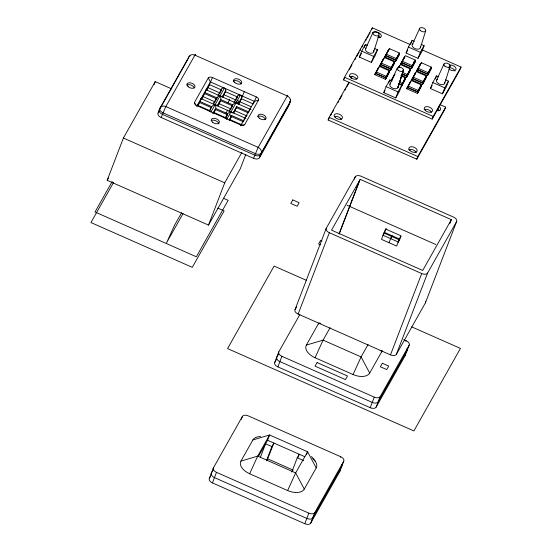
<?xml version="1.0" encoding="UTF-8"?>
<svg xmlns="http://www.w3.org/2000/svg" width="552" height="552" viewBox="0 0 552 552"><rect width="100%" height="100%" fill="white"/><g stroke="black" fill="none" stroke-linecap="round" stroke-linejoin="round"><path stroke-width="0.83" d="M195.318 54.917L195.38 54.358L165.703 106.798L161.184 117.507L253.534 158.32A4.92 2.85 21 0 0 259.433 157.81L288.441 106.37L290.248 101.658A4.92 2.85 21 0 0 290.145 99.67M206.275 89.659L201.956 98.891M227.541 110.158L226.065 113.022M245.15 117.942L243.294 121.778L231.329 116.493L229.239 120.191M250.159 109.055L248.745 111.759M287.668 95.737L287.73 95.172L258.053 147.612L253.534 158.32M398.089 87.244L403.443 69.938L397.916 87.706L403.305 70.635M420.403 47.658L425.626 31.05M444.781 83.152L450.142 66.04M373.711 51.743L379.01 34.976A3.277 1.897 21 0 0 375.043 31.692A3.277 1.897 21 0 0 373.787 34.735A3.277 1.897 21 0 0 378.989 35.017M201.19 98.773L201.307 98.304L198.196 105.556L210.167 110.842M229.453 100.16L229.549 99.684L228.052 102.796M245.84 154.291L240.327 168.643L208.504 225.085L107.178 180.304L123.393 138.048L155.222 81.606L171.72 88.9M153.994 84.794L155.222 81.606M161.184 117.507A4.92 2.85 21 0 1 158.1 113.022L159.907 108.316L188.915 56.877A4.92 2.85 21 0 1 190.067 55.952M206.965 89.997L212.458 77.563L256.342 96.959A3.471 2.008 21 0 1 258.515 100.119L244.729 124.566L241.245 125.594M215.784 100.367C215.39 97.428 220.241 94.199 222.083 96.883M216.432 99.733L217.343 97.359M220.8 91.48L221.78 88.92A2.187 1.773 29.4 0 1 224.416 88.141A2.187 1.773 29.4 0 1 225.768 90.687L222.925 97.055M217.916 105.943C221.29 101.34 222.166 96.027 218.509 95.027L221.407 89.9L209.436 84.608L206.517 89.797M226.423 117.1L227.038 115.52M225.25 118.432L228.052 113.208L230.971 111.856L229.439 110.973L232.351 105.839L220.386 100.547L217.46 105.736M231.743 107.426L233.144 104.231L235.987 102.969L234.455 102.085L237.36 96.952L225.395 91.66L222.47 96.848M236.753 98.532L237.739 95.972A2.187 1.773 29.4 0 1 240.368 95.192A2.187 1.773 29.4 0 1 241.728 97.739L238.264 103.886M243.673 120.798L231.702 115.513L230.108 119.66L241.334 124.614M233.869 112.994L236.718 106.626L248.683 111.911L248.31 112.891L236.339 107.599L233.413 112.787M238.885 104.107L244.377 91.666M256.342 96.959L253.32 104.004L241.355 98.711L238.429 103.9M208.504 225.085L224.726 182.829L241.893 152.38M259.433 157.81L261.241 153.097L290.248 101.658A4.92 3.995 29.4 0 0 287.192 95.931L194.842 55.117A4.92 3.995 29.4 0 0 188.915 56.877L188.329 58.415A4.92 2.85 21 0 1 188.473 58.201M440.158 104.714L445.65 107.143L444.629 109.807L416.781 159.19L328.123 120.005L329.144 117.341L348.974 82.179M421.811 49.708L461.044 67.04L460.023 69.704L432.175 119.087L343.51 79.902L344.531 77.245L372.379 27.855L410.046 44.505M374.428 48.438L377.416 49.763L375.118 55.752L371.358 62.417L359.393 57.125L361.691 51.136L365.452 44.471L367.694 45.464M364.299 47.465L365.452 44.471M371.613 29.856L372.379 27.855M209.353 478.411L213.41 467.848L242.418 416.408A4.92 2.85 21 0 1 248.31 415.891L340.667 456.704A4.92 2.85 21 0 1 343.744 461.189L339.687 471.753L310.679 523.192A4.92 2.85 21 0 1 304.787 523.71L212.43 482.897A4.92 2.85 21 0 1 209.353 478.411L210.616 476.176M371.358 62.417L373.663 56.428L377.416 49.763M212.43 482.897L216.487 472.333A4.92 2.85 21 0 1 213.41 467.848M241.272 419.375L241.528 418.72M241.783 418.057L242.418 416.408M385.517 79.357L389.388 72.077L385.517 79.357L374.746 74.596L378.617 67.316L378.127 68.6M389.374 70.794L385.731 77.68L375.76 73.271L376.271 71.939L386.241 76.349L389.374 70.794L379.403 66.385L374.746 74.596M379.403 66.385L375.76 73.271M390.526 70.47L394.404 63.19L390.526 70.47L379.755 65.709L383.633 58.429L383.136 59.713M394.39 61.907L390.747 68.793L380.77 64.384L381.28 63.052L391.258 67.461L394.39 61.907L384.413 57.498L379.755 65.709M384.413 57.498L380.77 64.384M395.536 61.582L399.413 54.303L395.536 61.582L384.765 56.821L388.642 49.542L388.153 50.825M399.4 53.02L395.756 59.906L385.786 55.497L386.296 54.165L396.267 58.574L399.4 53.02L389.429 48.61L384.765 56.821M389.429 48.61L385.786 55.497M403.74 339.652L406.086 340.688A4.92 2.85 21 0 1 409.163 345.172L405.113 355.736L376.105 407.176A4.92 2.85 21 0 1 370.206 407.693L277.856 366.873A4.92 2.85 21 0 1 274.772 362.395L278.829 351.831L299.846 314.55M295.051 309.575L326.273 228.231L355.281 176.792A4.92 2.85 21 0 1 361.18 176.274L453.53 217.095A4.92 2.85 21 0 1 456.607 221.573L425.385 302.917L396.377 354.356A4.92 2.85 21 0 1 390.485 354.874L298.128 314.053A4.92 2.85 21 0 1 295.051 309.575L296.734 306.595M385.731 77.68L386.241 76.349M390.747 68.793L391.258 67.461M277.856 366.873L281.906 356.309A4.92 2.85 21 0 1 278.829 351.831M298.128 314.053L329.351 232.716A4.92 2.85 21 0 1 326.273 228.231M395.756 59.906L396.267 58.574M398.799 83.932L401.794 85.256L399.489 91.246L395.736 97.911L383.764 92.626L386.062 86.636L389.822 79.971L392.065 80.958M388.677 82.966L389.822 79.971M392.231 78.991L391.713 80.323L393.279 77.549M394.087 75.652L394.577 74.368L391.195 80.371M354.363 179.186L355.281 176.792M399.096 66.764L399.586 65.481L398.316 67.73M411.495 68.634L415.373 61.355L411.495 68.634L400.724 63.873L404.602 56.594L404.105 57.877M415.359 60.071L411.716 66.958L401.739 62.548L402.249 61.217L412.227 65.626L415.359 60.071L405.382 55.662L400.724 63.873M421.121 44.353L424.115 45.671L421.811 51.66L418.057 58.333L406.086 53.04L408.383 47.051L412.144 40.386L414.386 41.379M410.709 44.125L412.144 40.386M339.135 233.696L359.338 181.063M339.169 234.048L360.166 179.352L451.363 219.655L449.818 223.677M395.736 97.911L398.033 91.922L401.794 85.256M398.62 83.373L401.69 84.732L405.334 77.846L400.731 75.81M401.966 85.132L401.47 86.409L405.347 79.129L401.966 85.132L398.889 83.773M405.334 77.846L401.69 84.732M402.097 73.809L406.7 75.845L410.343 68.959L400.372 64.549L398.806 67.33M260.413 457.256L265.581 443.787L271.915 446.582L273.902 443.056L267.023 460.313M406.486 77.521L410.357 70.242L406.486 77.521L401.87 75.486M258.46 456.407L267.575 440.254L269.597 434.976L307.595 451.771L316.206 467.93L304.276 489.093A13.883 8.038 21 0 1 287.627 490.549L249.628 473.761A13.883 8.038 21 0 1 240.941 461.106L252.878 439.944A13.883 8.038 21 0 1 260.647 436.535M410.343 68.959L406.7 75.845M411.716 66.958L412.227 65.626M418.057 58.333L420.355 52.343L424.115 45.671M417.429 93.46L421.307 86.181L417.429 93.46L406.658 88.706L410.529 81.42L410.039 82.703M421.293 84.898L417.65 91.784L407.673 87.375L408.183 86.043L418.161 90.452L421.293 84.898L411.316 80.489L406.658 88.706M411.316 80.489L407.673 87.375M422.439 84.573L426.316 77.294L422.439 84.573L411.668 79.812L415.546 72.533L415.056 73.816M426.303 76.01L422.659 82.897L412.689 78.487L413.2 77.156L423.17 81.565L426.303 76.01L416.332 71.601L411.668 79.812M266.443 460.844L271.915 446.582M427.455 75.686L431.326 68.407L427.455 75.686L416.684 70.925L420.555 63.646L420.065 64.929M431.312 67.123L427.669 74.009L417.698 69.6L418.209 68.269L428.179 72.678L431.312 67.123L421.342 62.714L416.684 70.925M421.342 62.714L417.698 69.6M417.65 91.784L418.161 90.452M422.659 82.897L423.17 81.565M427.669 74.009L428.179 72.678M445.492 79.847L448.486 81.172L446.188 87.161L442.428 93.826L430.457 88.534L432.761 82.545L436.515 75.879L438.764 76.873M435.369 78.874L436.515 75.879M291.773 472.043L297.245 457.781L299.239 454.255L298.018 457.422M383.15 235.325L385.572 229.004L400.731 235.704L398.309 242.024L383.15 235.325L386.255 228.556M416.781 159.19L417.802 156.526L445.65 107.143M432.175 119.087L433.196 116.431L461.044 67.04M442.428 93.826L444.726 87.837L448.486 81.172M306.436 454.786L307.595 451.771L295.665 472.933L287.627 490.549M389.05 242.707L391.478 236.387M400.2 238.416L401.111 236.042M304.787 523.71L308.837 513.146A4.92 2.85 21 0 0 314.737 512.629L343.744 461.189M310.679 523.192L314.737 512.629M340.411 457.366L340.667 456.704M370.206 407.693L374.263 397.129A4.92 2.85 21 0 0 380.162 396.612L409.163 345.172M390.485 354.874L421.707 273.53A4.92 2.85 21 0 0 427.6 273.012L456.607 221.573M376.105 407.176L380.162 396.612M396.377 354.356L427.6 273.012M405.83 341.35L406.086 340.688M249.628 473.761L257.667 456.138L269.597 434.976L252.878 439.944M436.632 80.095L443.939 64.06M382.143 350.534A13.883 8.038 21 0 1 381.632 351.914L369.695 373.076A13.883 8.038 21 0 1 353.052 374.532L315.054 357.737L323.086 340.122L330.082 327.715M353.052 374.532L361.084 356.916L368.081 344.51M365.569 48.686L373.048 32.347M389.94 84.18L397.198 68.317M412.261 44.602L419.52 28.732M107.178 180.304L108.433 178.075M112.18 181.546L95.013 211.989L196.339 256.777L228.162 200.335L223.45 198.251M113.567 182.457L90.956 222.553L192.282 267.34L224.112 210.898L217.826 208.125M187.908 59.161L159.321 109.855A4.92 2.85 21 0 0 162.398 114.34L254.748 155.153A4.92 2.85 21 0 0 260.647 154.636L289.655 103.196A4.92 2.85 21 0 0 289.697 101.506M158.1 113.022L159.362 110.786M196.312 105.736L194.518 102.368L208.297 77.929A3.471 2.008 21 0 1 212.458 77.563M196.671 106.412L210.45 81.965L208.297 77.929M197.326 106.087L199.41 102.382L211.381 107.674C211.671 105.322 215.659 103.624 217.06 105.708M201.087 99.422L204.426 93.495L216.391 98.787L213.307 104.031M209.249 111.138L211.754 106.695L199.79 101.409M213.424 103.735L216.77 97.807L204.799 92.522M218.019 95.586L221.78 88.92M209.291 111.38L210.961 108.413M210.905 112.097L224.416 88.141M212.824 113.643L215.749 108.461C216.191 106.35 215.314 104.19 213.486 103.921M217.419 105.494L220.759 99.574L232.723 104.859L228.97 111.525M222.428 96.607L225.768 90.687M213.279 113.139L215.37 109.434L227.341 114.726M225.209 118.19L227.714 113.746L215.749 108.461L214.155 112.608L226.12 117.893M233.979 102.637L237.739 95.972M226.589 119.632L240.368 95.192M229.177 119.991L231.702 115.513M233.372 112.553L236.718 106.626M181.615 212.734L174.618 225.14L166.587 242.763L183.091 213.493M240.548 125.801L254.334 101.361L258.515 100.119M241.21 125.483L242.045 124M246.22 116.596L247.054 115.113M343.51 79.902L344.779 77.659M349.423 69.428L351.948 64.943M354.901 59.699L355.75 58.208M356.592 56.711L359.124 52.219M359.966 50.722L360.815 49.225M362.077 46.982L362.919 45.485M365.452 40.993L366.293 39.502M367.142 38.005L368.405 35.756M369.253 34.258L370.095 32.768M359.393 57.125L361.484 53.427M351.079 78.432L352.348 76.19M328.123 120.005L329.385 117.762M330.648 115.513L331.497 114.022M332.338 112.525L333.601 110.276M337.824 102.796L338.666 101.299M339.514 99.802L342.04 95.317M344.993 90.073L345.842 88.582M346.684 87.085L349.216 82.593M383.764 92.626L385.02 90.404M406.086 53.04L407.755 50.08M391.126 80.902L394.97 74.134M398.689 67.965L399.862 65.881M401.739 62.548L404.871 56.994M412.689 78.487L415.815 72.933M360.166 179.352L331.524 230.149L422.722 270.452L451.363 219.655M213.486 469.4L211.381 473.126A4.92 2.85 21 0 0 214.459 477.611L306.815 518.425A4.92 2.85 21 0 0 312.708 517.914L341.716 466.468A4.92 2.85 21 0 0 341.757 464.777M278.484 354.129L276.8 357.109A4.92 2.85 21 0 0 279.878 361.594L372.234 402.408A4.92 2.85 21 0 0 378.134 401.89L407.141 350.451A4.92 2.85 21 0 0 407.024 348.436M274.772 362.395L276.876 358.662M430.457 88.534L432.126 85.574M315.054 357.737A13.883 8.038 21 0 1 306.367 345.09L318.297 323.92A13.883 8.038 21 0 1 319.235 322.734M390.726 238.678L392.32 235.856M398.309 242.024L399.503 239.906M318.297 323.92L320.691 323.217M306.367 345.09L323.086 340.122L361.084 356.916L369.695 373.076M240.941 461.106L257.667 456.138L295.665 472.933L304.276 489.093M408.383 47.051L420.355 52.343M413.338 61.955L414.876 62.638M385.262 55.538L396.032 60.299M401.214 62.597L411.985 67.351M417.174 69.649L427.945 74.41M361.691 51.136L373.663 56.428M432.761 82.545L444.726 87.837M402.608 72.478L407.21 74.513M380.245 64.432L391.016 69.186M402.36 74.203L406.976 76.245M412.165 78.536L422.935 83.297M399.13 82.048L402.201 83.4M375.236 73.319L386.007 78.08M407.148 87.423L417.919 92.184M386.062 86.636L398.033 91.922M344.531 77.245L433.196 116.431M329.144 117.341L417.802 156.526M210.45 81.965L254.334 101.361M208.221 87.775L220.186 93.067M224.181 94.827L236.146 100.119M240.134 101.885L251.353 106.84M206.068 89.741L251.029 109.62M203.212 96.669L215.177 101.954M219.165 103.721L231.136 109.006M235.124 110.773L246.344 115.727M201.052 98.635L245.992 118.494M347.111 205.309L435.776 244.495M384.737 232.502L399.896 239.202M123.393 138.048L224.726 182.829M329.351 232.716L421.707 273.53M321.995 241.031L320.588 240.41L318.601 243.936L320.712 244.867M306.332 280.306L274.102 266.064L227.562 348.588L413.897 430.939L460.43 348.409L411.688 326.867M281.906 356.309L374.263 397.129M267.575 440.254L304.87 456.739M297.245 457.781L303.579 460.575M267.823 458.898L293.153 470.097M216.487 472.333L308.837 513.146M311.452 456.532L315.309 461.299M380.846 350.444L381.632 351.914M339.728 470.062A4.92 2.85 21 0 1 339.687 471.753M312.894 458.636A13.883 8.038 21 0 1 316.206 467.93M288.475 104.673A4.92 2.85 21 0 1 288.441 106.37M229.473 114.519A2.187 1.773 29.4 0 1 230.826 117.065M237.491 100.298A2.187 1.773 29.4 0 1 238.843 102.844M244.729 124.566A3.471 2.008 21 0 1 240.568 124.924L196.684 105.535A3.471 2.008 21 0 1 194.518 102.368M236.615 101.858A2.187 1.773 29.4 0 1 238.05 104.086M230.998 111.808A2.187 1.773 29.4 0 1 232.309 113.112M211.126 120.674A4.375 2.532 21 0 1 215.715 120.709A4.375 2.532 21 0 1 218.778 123.869M233.151 81.344A4.375 2.532 21 0 1 237.595 80.958A4.375 2.532 21 0 1 241.072 84.09M257.667 116.707A4.375 2.532 21 0 1 262.117 116.506A4.375 2.532 21 0 1 265.45 119.584M186.935 85.07A4.375 2.532 21 0 1 191.199 85.153A4.375 2.532 21 0 1 194.332 87.975M405.147 354.046A4.92 2.85 21 0 1 405.113 355.736M398.026 86.429A4.375 2.532 21 0 1 392.962 88.285A4.375 2.532 21 0 1 390.63 83.518M444.657 82.138A4.375 2.532 21 0 1 439.654 84.201A4.375 2.532 21 0 1 437.515 79.329M373.497 50.529A4.375 2.532 21 0 1 368.881 52.902A4.375 2.532 21 0 1 366.252 48.024M420.348 46.844A4.375 2.532 21 0 1 415.138 48.645A4.375 2.532 21 0 1 413.137 43.836M448.914 67.689A4.375 2.532 21 0 1 454.965 71.056M449.563 65.074A4.375 2.532 21 0 1 455.193 67.047A4.375 2.532 21 0 1 454.634 70.504A4.375 2.532 21 0 1 448.928 69.014M424.136 109.662A4.375 2.532 21 0 1 428.228 109.724A4.375 2.532 21 0 1 431.409 112.373M349.72 76.514A4.375 2.532 21 0 1 356.571 79.067M378.451 35.846A4.375 2.532 21 0 1 380.176 37.757M373.311 32.878A4.375 2.532 21 0 1 380.438 33.969A4.375 2.532 21 0 1 377.892 37.619M408.742 149.758A4.375 2.532 21 0 1 413.048 149.909A4.375 2.532 21 0 1 416.111 152.759M334.326 116.617A4.375 2.532 21 0 1 341.315 119.46M438.778 106.294A4.375 2.532 21 0 1 440.524 109.6A4.375 2.532 21 0 1 436.784 110.662M437.412 108.744A4.375 2.532 21 0 1 439.344 110.579M425.426 301.226A4.92 2.85 21 0 1 425.385 302.917M383.902 233.034L381.473 239.361L396.633 246.061L399.061 239.734L383.902 233.034M292.788 199.921L290.8 203.446L297.128 206.248L299.122 202.715L292.788 199.921M317.089 362.554L315.047 366.162L345.448 379.597L347.484 375.988L317.089 362.554M382.357 363.25L380.369 366.776L386.704 369.578L388.691 366.052L382.357 363.25M258.191 147.37L165.835 106.557A4.92 3.995 29.4 0 0 159.907 108.316A4.92 2.85 21 0 0 162.992 112.801L255.341 153.615A4.92 2.85 21 0 0 261.241 153.097A4.92 3.995 29.4 0 0 258.191 147.37M212.568 122.227A4.244 2.456 21 0 0 219.303 122.592A4.244 2.456 21 0 0 214.19 118.294A4.244 2.456 21 0 0 212.568 122.227M234.89 82.648A4.244 2.456 21 0 0 241.624 83.007A4.244 2.456 21 0 0 236.511 78.708A4.244 2.456 21 0 0 234.89 82.648M259.261 118.142A4.244 2.456 21 0 0 265.995 118.501A4.244 2.456 21 0 0 260.882 114.202A4.244 2.456 21 0 0 259.261 118.142M188.197 86.733A4.244 2.456 21 0 0 194.932 87.092A4.244 2.456 21 0 0 189.819 82.793A4.244 2.456 21 0 0 188.197 86.733M398.164 70.228A3.277 1.897 21 0 0 403.367 70.511A3.277 1.897 21 0 0 399.413 67.185A3.277 1.897 21 0 0 398.164 70.228M444.857 66.143A3.277 1.897 21 0 0 450.059 66.419A3.277 1.897 21 0 0 446.106 63.1A3.277 1.897 21 0 0 444.857 66.143M420.479 30.65A3.277 1.897 21 0 0 425.689 30.926A3.277 1.897 21 0 0 421.735 27.607A3.277 1.897 21 0 0 420.479 30.65M425.33 110.497A4.375 2.532 21 0 0 432.395 111.214A4.375 2.532 21 0 0 427.496 106.646A4.375 2.532 21 0 0 425.33 110.497M350.63 77.48A4.375 2.532 21 0 0 357.696 78.205A4.375 2.532 21 0 0 352.797 73.637A4.375 2.532 21 0 0 350.63 77.48M409.936 150.599A4.375 2.532 21 0 0 417.001 151.317A4.375 2.532 21 0 0 412.102 146.749A4.375 2.532 21 0 0 409.936 150.599M335.236 117.583A4.375 2.532 21 0 0 342.302 118.3A4.375 2.532 21 0 0 337.403 113.733A4.375 2.532 21 0 0 335.236 117.583"/></g></svg>
